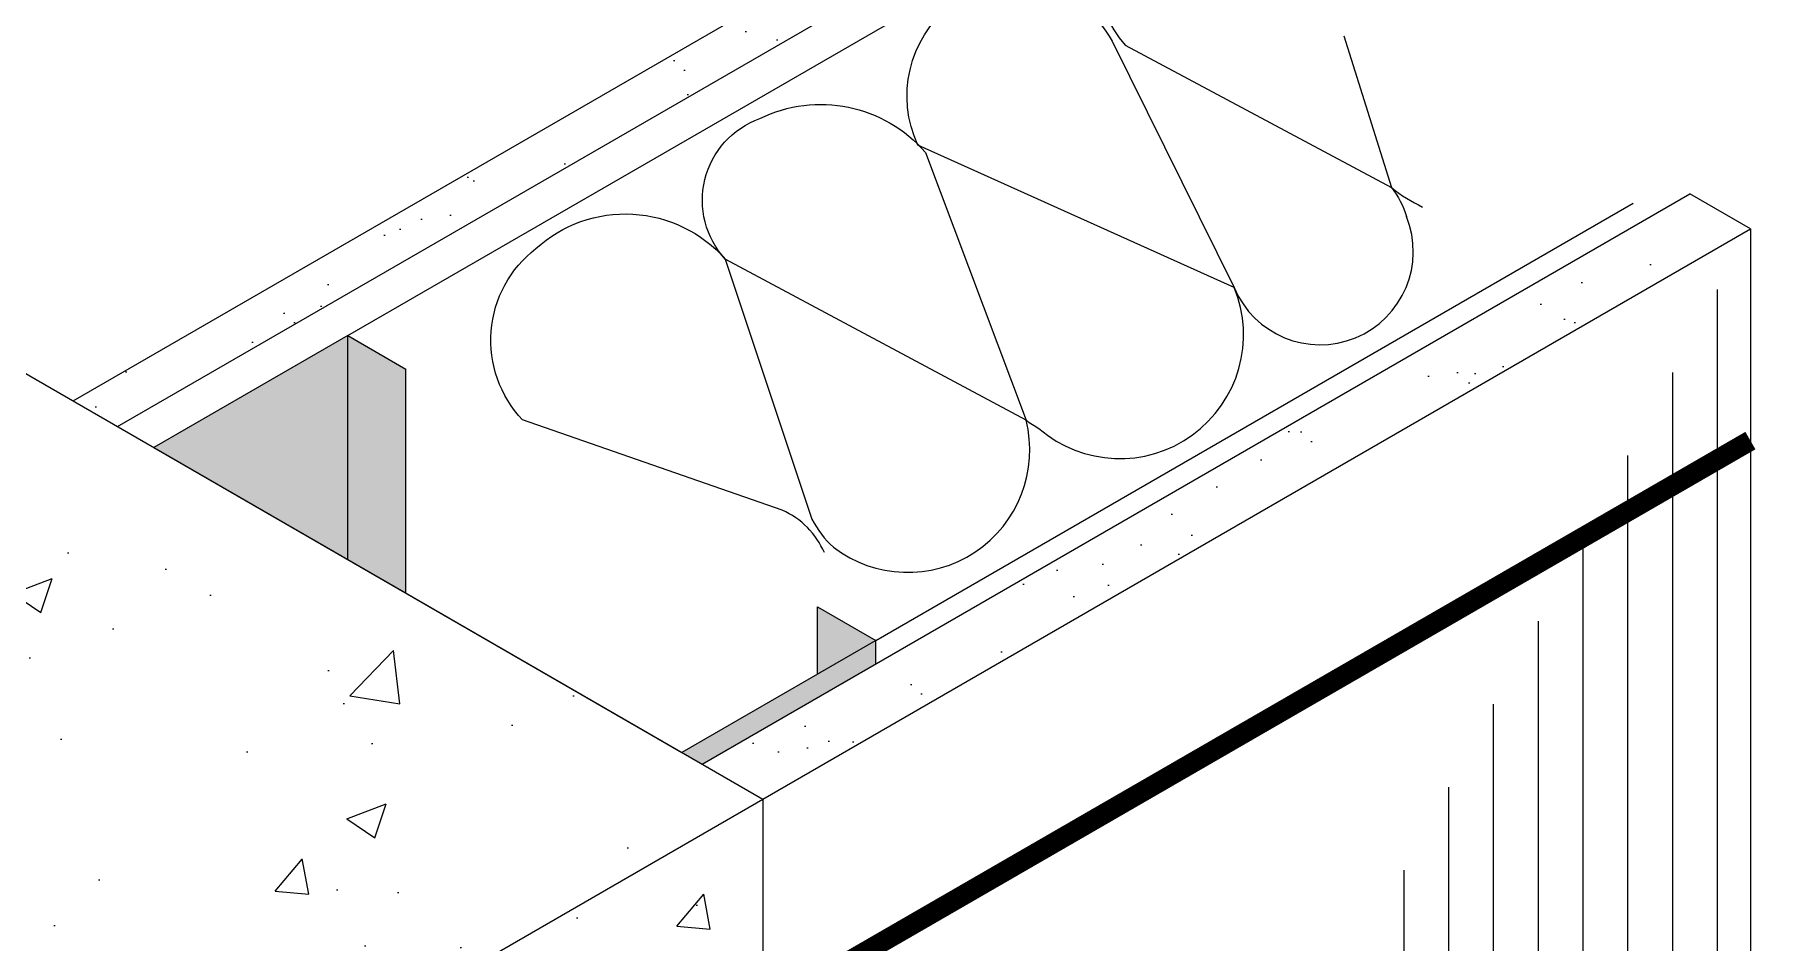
# Model space of a CAD drawing. Extents: x 0 to 51, y 0 to 66.
# Drawn here: x 16.73 to 24.45, y 57.29 to 61.35 of the extents above; entities that cross this region are included whole.
import ezdxf

# ---------------------------------------------------------------- set-up
doc = ezdxf.new("R2010")
doc.units = 0
doc.header["$LTSCALE"] = 1.5
doc.header["$MEASUREMENT"] = 0
doc.linetypes.add('DASHED', pattern=[0.75, 0.5, -0.25])
for name, color, linetype in [('INSULATION', 40, 'CONTINUOUS'), ('STRUCTURE', 252, 'CONTINUOUS'), ('STRUCTURE_SHADING', 254, 'CONTINUOUS'), ('TYVEK', 160, 'DASHED')]:
    doc.layers.add(name, color=color, linetype=linetype)
pattern_1 = [(37.50000000000001, (109.8774023421087, 3.296875), (-0.01574833952740204, 0.4817059422532897), [0, -0.38, 0, -0.425, 0, -0.40625]), (7.499999999999999, (109.8774023421087, 3.296875), (0.4424441763169318, 0.7055365163074351), [0, -0.205, 0, -0.3425, 0, -0.13125]), (327.5, (109.5699023421087, 3.296875), (0.7785354654378738, 0.001414763384241124), [0, -0.125, 0, -0.45, 0, -0.5875]), (317.5, (109.5699023421087, 3.296875), (0.7515316511430733, 0.2194188912335623), [0, -0.0625, 0, -0.295, 0, -0.3375])]
pattern_2 = [(49.99999999999999, (45.453125, 3.296875), (1.793150456501884, -0.1568803374564878), [0.1875, -2.0625]), (355, (45.453125, 3.296875), (-0.3468783340325, 1.88048033425003), [0.15, -1.65]), (100.4514, (45.6025542, 3.28380165), (1.446273454285054, 1.723598855152384), [0.159350475, -1.75285528]), (46.18420000000001, (45.453125, 3.796875), (2.668102621564111, -0.4137975358225452), [0.28125, -3.09375]), (96.6356, (45.6754668625, 3.7623917325), (2.336656763871758, 2.435294677251104), [0.23902572, -2.6292825]), (351.1842, (45.453125, 3.796875), (2.336654862834068, 2.435296502313312), [0.225, -2.475]), (21, (45.703125, 3.671875), (1.492267630296154, -1.006547226663347), [0.1875, -2.0625]), (326.0000000000001, (45.703125, 3.671875), (0.6082883298039543, 1.812875112617133), [0.15, -1.65]), (71.4514, (45.8274805825, 3.587995985), (2.100556571453725, 0.806326241774881), [0.159350475, -1.75285528]), (37.50000000000001, (45.453125, 3.296875), (0.03039963829322667, 0.8322346345782787), [0, -1.63, 0, -1.675, 0, -1.65625]), (7.499999999999999, (45.453125, 3.296875), (0.6576738436053715, 0.9860292797059006), [0, -0.955, 0, -1.5925, 0, -0.63125]), (327.5, (44.895625, 3.296875), (1.334556090431023, -0.0563871793359495), [0, -0.625, 0, -1.95, 0, -2.5875]), (317.5, (44.645625, 3.296875), (1.457965423355966, 0.2502624558307941), [0, -0.8125, 0, -1.295, 0, -1.8375])]

msp = doc.modelspace()

# ---------------------------------------------------------------- hatches: boundary and pattern name
at = {"layer": 'STRUCTURE', "linetype": 'CONTINUOUS'}
h = msp.add_hatch(dxfattribs=at)
h.set_pattern_fill('AR-SAND', color=256, scale=0.25, style=0)
h.set_pattern_definition(pattern_1)
h.paths.add_polyline_path([(21.51809514083463, 62.14297249323527), (21.31951791149578, 62.25762111004901), (16.907248752822, 59.71019632355168), (17.10582598216082, 59.59554770673797)])
h = msp.add_hatch(dxfattribs=at)
h.set_pattern_fill('AR-SAND', color=256, scale=0.25, style=0)
h.set_pattern_definition(pattern_1)
h.paths.add_polyline_path([(24.40029964702022, 60.47893094572949), (24.12966670833718, 60.63518094572971), (19.71739754966337, 58.08775615923237), (19.98803048834637, 57.93150615923216)])
h = msp.add_hatch(dxfattribs=at)
h.set_pattern_fill('AR-CONC', color=256, scale=0.25, style=0)
h.set_pattern_definition(pattern_2)
h.paths.add_polyline_path([(19.98803048834602, 57.93150615923236), (15.80004019840951, 60.34944348049081), (11.68641953043342, 57.9744434804908), (15.87440982036994, 55.55650615923246)])
h = msp.add_hatch(dxfattribs=at)
h.set_pattern_fill('AR-CONC', color=256, scale=0.25, style=0)
h.set_pattern_definition(pattern_2)
h.paths.add_polyline_path([(17.93122015435794, 55.79780433373489), (19.98803048834601, 56.98530433373495), (19.98803048834601, 57.93150615923236), (15.87440982036994, 55.55650615923244), (15.87440982036993, 53.10438104914047, -0.170479842137223)])
at = {"layer": 'STRUCTURE_SHADING', "linetype": 'CONTINUOUS'}
h = msp.add_hatch(color=256, dxfattribs=at)
h.paths.add_polyline_path([(18.39410837852935, 59.85175751840234), (18.13430075739402, 60.00175751840236), (18.13430075739402, 59.00175751840234), (18.39410837852935, 58.85175751840233)])
h.paths.add_polyline_path([(18.13430075739403, 60.00175751840232), (17.26827535360971, 59.50175751840228), (18.13430075739402, 59.00175751840232)])
h.paths.add_polyline_path([(20.4930292913426, 58.53556735408288), (20.49302929134261, 58.63994496438189), (19.62700388755821, 58.13994496438182), (19.71739754966337, 58.08775615923237)])
h.paths.add_polyline_path([(20.23322167020729, 58.78994496438188), (20.23322167020728, 58.48994496438188), (20.4930292913426, 58.6399449643819)])
at = {"layer": 'TYVEK', "linetype": 'CONTINUOUS'}
h = msp.add_hatch(dxfattribs=at)
h.set_pattern_fill('_USER', color=23, scale=0.2, angle=90, style=0, pattern_type=0)
h.set_pattern_definition([(90, (45.453125, 3.296875), (-0.2, 1.224606353822377e-17), [])])
edge = h.paths.add_edge_path()
edge.add_line((14.5394324005366, 38.44876374581774), (14.5394324005366, 43.7613060738225))
edge.add_arc((21.43705470209184, 47.88932475435393), 3.835622140687338, 123.283609689697, 182.1229324160079)
edge.add_arc((12.60471371601104, 48.41994435479976), 5.044407499522511, 292.5529671337997, 352.3363976587753, ccw=False)
edge.add_line((24.40029964701982, 54.02187863755587), (19.3321277903718, 51.09576825182081))
edge.add_line((24.40029964701982, 60.47893094572926), (24.40029964701982, 54.02187863755587))
edge.add_line((17.93122015435797, 55.79780433373491), (24.40029964701983, 59.53272912023248))
edge.add_arc((20.73778936998484, 51.52254633711234), 5.114162854249913, 123.2836096896977, 161.982665277284)
edge.add_arc((20.73778936998472, 51.52254633711242), 5.114162854249787, 123.2836096896971, 182.122932416008)
edge.add_arc((8.961334721876995, 52.23003913770685), 6.72587666603001, 292.5529671337997, 352.3363976587753, ccw=False)
edge.add_line((11.54095963457773, 46.01852142973719), (11.54095963457773, 36.71759468723343))
edge.add_line((14.5394324005366, 38.44876374581777), (11.54095963457773, 36.71759468723364))

# ---------------------------------------------------------------- linework, layer by layer
at = {"layer": 'INSULATION'}
for points in [[(18.13430075739402, 60.00175751840234), (21.51809514083462, 61.95539211656408)], [(20.49302929134261, 58.63994496438187), (23.87682367478321, 60.5935795625436)]]:
    msp.add_lwpolyline(points, dxfattribs=at)
for points in [[(21.60677279436024, 61.90419404942995, 0.3833297163070835), (21.60678032642372, 61.29811267422514), (22.79694273252014, 60.66263710067884, -0.09271651603963564), (22.86342735343638, 60.53377918984329)], [(21.22205283591362, 59.58613117030816, 0.7898633070215334), (22.09375267737965, 60.21664528852193), (20.68112927639285, 60.85262388578744, -0.3448708299361887), (20.82607270558762, 61.47534910673017, -0.4411467991369581), (21.54964487017949, 61.31693919133978), (22.09375267737965, 60.21664528852193, 0.9961434380319089), (22.86342735343638, 60.53377918984329)], [(22.58424604059347, 61.33984960759154), (22.79694273252014, 60.66263710067884, 0.05570116676894336), (22.93586074743271, 60.57559862936553)], [(20.30404574841421, 59.05611953122103, 0.7105740999721832), (21.1643630616941, 59.62413853608106), (19.82064330719336, 60.34303023508443, -0.536747544171772), (19.97447362151976, 60.97033554106677, -0.3427013915770983), (20.71477933488811, 60.81899169270262), (21.1643630616941, 59.62413853608106, 0.02638599692185846), (21.22205283591362, 59.58613117030816)], [(20.2631500218595, 59.03250837248592, 0.1889720325962667), (20.07542379700524, 59.22147680842154), (18.91448940146449, 59.62505904336839, -0.4440705377667843), (18.97489012033483, 60.39042921675767, -0.4190233518637329), (19.82064330719336, 60.34303023508443), (20.20795096546883, 59.18174293787408, 0.09363444631589295), (20.30404574841421, 59.05611953122103)]]:
    msp.add_lwpolyline(points, format="xyb", dxfattribs=at)
at = {"layer": 'STRUCTURE'}
for p, q in [((16.90724875282196, 59.71019632355167), (21.31951791149578, 62.257621110049)), ((17.10582598216079, 59.59554770673795), (21.51809514083466, 62.14297249323528)), ((19.71739754966336, 58.08775615923236), (24.12966670833721, 60.63518094572973)), ((24.40029964702022, 60.47893094572949), (24.12966670833718, 60.6351809457297)), ((19.98803048834637, 57.93150615923213), (24.40029964702022, 60.47893094572949)), ((24.40029964701982, 60.47893094572926), (24.40029964701982, 54.02187863755587)), ((18.13430075739403, 60.00175751840233), (17.2682753536097, 59.50175751840228)), ((20.49302929134261, 58.6399449643819), (19.62700388755817, 58.1399449643818)), ((19.98803048834601, 57.93150615923236), (19.98803048834601, 56.98530433373496))]:
    msp.add_line(p, q, dxfattribs=at)
at = {"layer": 'STRUCTURE', "linetype": 'CONTINUOUS'}
for p, q in [((15.8000401984095, 60.34944348049081), (19.98803048834601, 57.93150615923236)), ((18.13430075739402, 60.00175751840234), (18.39410837852935, 59.85175751840234)), ((18.13430075739402, 59.0017575184024), (18.13430075739403, 60.00175751840233)), ((18.39410837852935, 58.85175751840242), (18.39410837852935, 59.85175751840234)), ((17.93122015435797, 55.79780433373491), (24.40029964701983, 59.53272912023248)), ((17.51827535360945, 59.35741995110494), (19.37700388755839, 58.28428253167919)), ((20.23322167020727, 58.7899449643819), (20.49302929134261, 58.6399449643819)), ((20.23322167020728, 58.48994496438187), (20.23322167020728, 58.78994496438188)), ((20.4930292913426, 58.53556735408289), (20.49302929134261, 58.6399449643819)), ((15.87440982036993, 55.55650615923245), (19.98803048834601, 57.93150615923236))]:
    msp.add_line(p, q, dxfattribs=at)
at = {"layer": 'STRUCTURE_SHADING', "linetype": 'CONTINUOUS'}
msp.add_line((17.2682753536097, 59.50175751840228), (19.62700388755821, 58.13994496438182), dxfattribs=at)
at = {"layer": 'TYVEK', "color": 23, "const_width": 0.09}
msp.add_lwpolyline([(24.40029964701984, 59.53272912023237), (17.93122015435797, 55.79780433373491)], dxfattribs=at)

doc.saveas('drawing.dxf')
